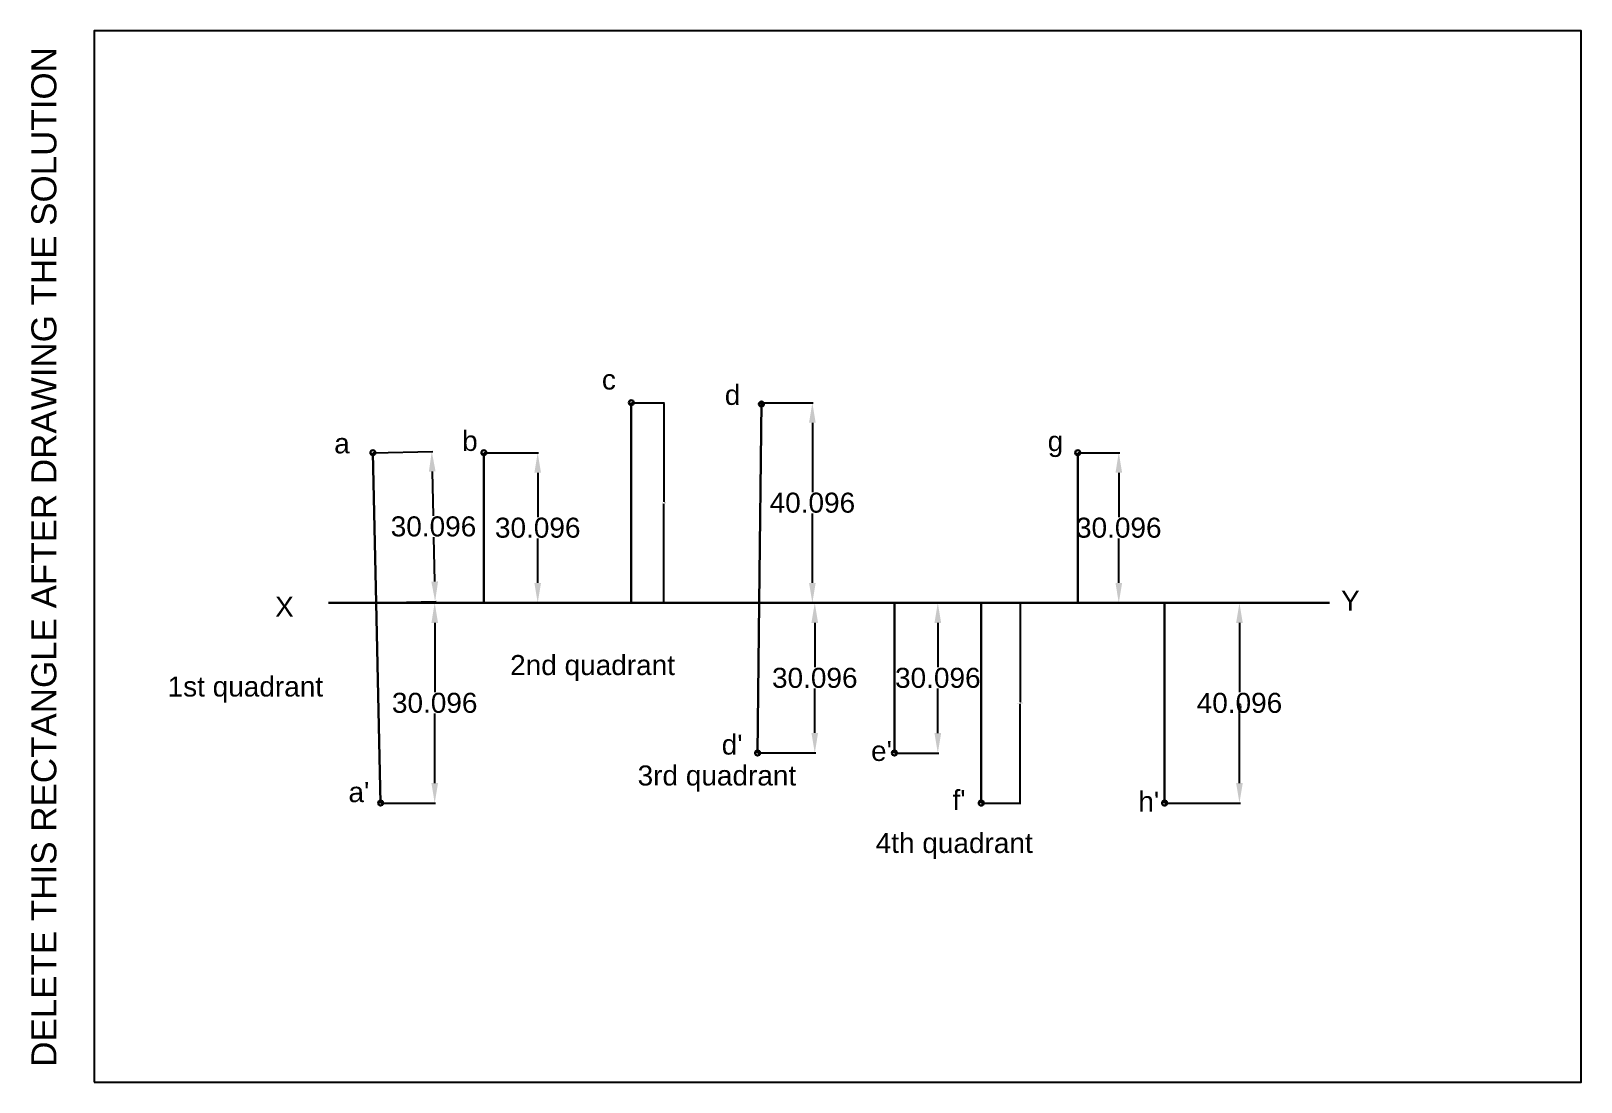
# Model space of a CAD drawing. Header units: millimetres. Extents: x -13 to 297, y 0 to 210.
import ezdxf

# ---------------------------------------------------------------- set-up
doc = ezdxf.new("R2010")
doc.units = ezdxf.units.MM
doc.header["$PDMODE"] = 33
doc.layers.add('Comments', color=10, linetype='Continuous', lineweight=13, plot=False)
doc.layers.add('thick continuous', color=7, linetype='Continuous', lineweight=30)
doc.styles.get("Standard").update_dxf_attribs({"font": 'arial.ttf'})
doc.dimstyles.new('Annotative', dxfattribs={"dimscale": 0, "dimtxt": 0.18, "dimasz": 0.18, "dimexe": 0.18, "dimexo": 0.0625, "dimgap": 0.09, "dimtad": 0, "dimtih": 1, "dimtoh": 1, "dimdec": 4, "dimzin": 0, "dimdsep": 46, "dimtxsty": 'Standard', "dimcen": 0.09, "dimadec": 0, "dimazin": 0, "dimtfac": 1, "dimtdec": 4, "dimtofl": 0, "dimtmove": 0, "dimatfit": 3, "dimfxl": 1, "dimtolj": 1, "dimtzin": 0, "dimarcsym": 0})
doc.dimstyles.get("Standard").update_dxf_attribs({"dimtxt": 4, "dimasz": 4, "dimexe": 0.18, "dimexo": 0.0625, "dimgap": 0.09, "dimtad": 0, "dimtih": 1, "dimtoh": 1, "dimzin": 0, "dimdsep": 46, "dimtxsty": 'Standard', "dimcen": 0.09, "dimadec": 0, "dimazin": 0, "dimtfac": 1, "dimtofl": 0, "dimtmove": 0, "dimatfit": 3, "dimfxl": 1, "dimtolj": 1, "dimtzin": 0, "dimarcsym": 0})

# ---------------------------------------------------------------- blocks, each defined once
blk = doc.blocks.new('*D0')
at = {"layer": 'Defpoints', "color": 0, "transparency": 16777216}
for p in [(55.64, 125.73), (68.09, 96), (56.31, 95.73)]:
    blk.add_point(p, dxfattribs=at)
at = {"layer": 'thick continuous', "color": 0, "lineweight": -2, "transparency": 16777216}
for p, q in [((55.71, 125.73), (67.6, 125.99)), ((67.51, 121.99), (67.71, 113.13)), ((68, 99.99), (67.8, 108.86)), ((56.37, 95.74), (68.27, 96))]:
    blk.add_line(p, q, dxfattribs=at)
at = {"layer": 'thick continuous', "color": 0, "transparency": 16777216}
for points in [[(68.18, 122), (66.84, 121.97), (67.42, 125.99)], [(68.67, 100.01), (67.33, 99.98), (68.09, 96)]]:
    blk.add_solid(points, dxfattribs=at)
at = {"layer": 'thick continuous', "color": 0, "transparency": 16777216, "insert": (67.76, 110.99), "char_height": 4, "attachment_point": 5}
blk.add_mtext('\\A1;30.096', dxfattribs=at)
blk = doc.blocks.new('*D2')
at = {"layer": 'Defpoints', "color": 0, "transparency": 16777216}
for p in [(56.31, 95.73), (57.2, 55.74), (68, 55.74)]:
    blk.add_point(p, dxfattribs=at)
at = {"layer": 'thick continuous', "color": 0, "lineweight": -2, "transparency": 16777216}
for p, q in [((56.37, 95.73), (68.18, 95.73)), ((68, 91.73), (68, 77.87)), ((68, 59.74), (68, 73.6)), ((57.27, 55.74), (68.18, 55.74))]:
    blk.add_line(p, q, dxfattribs=at)
at = {"layer": 'thick continuous', "color": 0, "transparency": 16777216}
for points in [[(67.34, 91.73), (68.67, 91.73), (68, 95.73)], [(67.34, 59.74), (68.67, 59.74), (68, 55.74)]]:
    blk.add_solid(points, dxfattribs=at)
at = {"layer": 'thick continuous', "color": 0, "transparency": 16777216, "insert": (68, 75.74), "char_height": 4, "attachment_point": 5}
blk.add_mtext('\\A1;30.096', dxfattribs=at)
blk = doc.blocks.new('*D3')
at = {"layer": 'Defpoints', "color": 0, "transparency": 16777216}
for p in [(77.82, 125.73), (77.82, 95.73), (88.58, 95.73)]:
    blk.add_point(p, dxfattribs=at)
at = {"layer": 'thick continuous', "color": 0, "lineweight": -2, "transparency": 16777216}
for p, q in [((77.88, 125.73), (88.76, 125.73)), ((88.58, 121.73), (88.58, 112.87)), ((88.58, 99.73), (88.58, 108.6)), ((77.88, 95.73), (88.76, 95.73))]:
    blk.add_line(p, q, dxfattribs=at)
at = {"layer": 'thick continuous', "color": 0, "transparency": 16777216}
for points in [[(87.91, 121.73), (89.24, 121.73), (88.58, 125.73)], [(87.91, 99.73), (89.24, 99.73), (88.58, 95.73)]]:
    blk.add_solid(points, dxfattribs=at)
at = {"layer": 'thick continuous', "color": 0, "transparency": 16777216, "insert": (88.58, 110.73), "char_height": 4, "attachment_point": 5}
blk.add_mtext('\\A1;30.096', dxfattribs=at)
blk = doc.blocks.new('*D5')
at = {"layer": 'Defpoints', "color": 0, "transparency": 16777216}
for p in [(133.28, 135.73), (133.28, 95.73), (143.45, 95.73)]:
    blk.add_point(p, dxfattribs=at)
at = {"layer": 'thick continuous', "color": 0, "lineweight": -2, "transparency": 16777216}
for p, q in [((133.35, 135.73), (143.63, 135.73)), ((143.45, 131.73), (143.45, 117.86)), ((143.45, 99.73), (143.45, 113.6)), ((133.35, 95.73), (143.63, 95.73))]:
    blk.add_line(p, q, dxfattribs=at)
at = {"layer": 'thick continuous', "color": 0, "transparency": 16777216}
for points in [[(142.78, 131.73), (144.11, 131.73), (143.45, 135.73)], [(142.78, 99.73), (144.11, 99.73), (143.45, 95.73)]]:
    blk.add_solid(points, dxfattribs=at)
at = {"layer": 'thick continuous', "color": 0, "transparency": 16777216, "insert": (143.45, 115.73), "char_height": 4, "attachment_point": 5}
blk.add_mtext('\\A1;40.096', dxfattribs=at)
blk = doc.blocks.new('*D6')
at = {"layer": 'Defpoints', "color": 0, "transparency": 16777216}
for p in [(133.28, 95.73), (132.51, 65.74), (143.93, 65.74)]:
    blk.add_point(p, dxfattribs=at)
at = {"layer": 'thick continuous', "color": 0, "lineweight": -2, "transparency": 16777216}
for p, q in [((133.35, 95.73), (144.11, 95.73)), ((143.93, 91.73), (143.93, 82.87)), ((143.93, 69.74), (143.93, 78.6)), ((132.57, 65.74), (144.11, 65.74))]:
    blk.add_line(p, q, dxfattribs=at)
at = {"layer": 'thick continuous', "color": 0, "transparency": 16777216}
for points in [[(143.26, 91.73), (144.59, 91.73), (143.93, 95.73)], [(143.26, 69.74), (144.59, 69.74), (143.93, 65.74)]]:
    blk.add_solid(points, dxfattribs=at)
at = {"layer": 'thick continuous', "color": 0, "transparency": 16777216, "insert": (143.93, 80.73), "char_height": 4, "attachment_point": 5}
blk.add_mtext('\\A1;30.096', dxfattribs=at)
blk = doc.blocks.new('*D7')
at = {"layer": 'Defpoints', "color": 0, "transparency": 16777216}
for p in [(159.83, 95.73), (159.83, 65.73), (168.51, 65.73)]:
    blk.add_point(p, dxfattribs=at)
at = {"layer": 'thick continuous', "color": 0, "lineweight": -2, "transparency": 16777216}
for p, q in [((159.9, 95.73), (168.69, 95.73)), ((168.51, 91.73), (168.51, 82.87)), ((168.51, 69.73), (168.51, 78.6)), ((159.9, 65.73), (168.69, 65.73))]:
    blk.add_line(p, q, dxfattribs=at)
at = {"layer": 'thick continuous', "color": 0, "transparency": 16777216}
for points in [[(167.84, 91.73), (169.18, 91.73), (168.51, 95.73)], [(167.84, 69.73), (169.18, 69.73), (168.51, 65.73)]]:
    blk.add_solid(points, dxfattribs=at)
at = {"layer": 'thick continuous', "color": 0, "transparency": 16777216, "insert": (168.51, 80.73), "char_height": 4, "attachment_point": 5}
blk.add_mtext('\\A1;30.096', dxfattribs=at)
blk = doc.blocks.new('*D9')
at = {"layer": 'Defpoints', "color": 0, "transparency": 16777216}
for p in [(196.47, 125.73), (196.47, 95.73), (204.66, 95.73)]:
    blk.add_point(p, dxfattribs=at)
at = {"layer": 'thick continuous', "color": 0, "lineweight": -2, "transparency": 16777216}
for p, q in [((196.53, 125.73), (204.84, 125.73)), ((204.66, 121.73), (204.66, 112.87)), ((204.66, 99.73), (204.66, 108.6)), ((196.53, 95.73), (204.84, 95.73))]:
    blk.add_line(p, q, dxfattribs=at)
at = {"layer": 'thick continuous', "color": 0, "transparency": 16777216}
for points in [[(204, 121.73), (205.33, 121.73), (204.66, 125.73)], [(204, 99.73), (205.33, 99.73), (204.66, 95.73)]]:
    blk.add_solid(points, dxfattribs=at)
at = {"layer": 'thick continuous', "color": 0, "transparency": 16777216, "insert": (204.66, 110.73), "char_height": 4, "attachment_point": 5}
blk.add_mtext('\\A1;30.096', dxfattribs=at)
blk = doc.blocks.new('*D10')
at = {"layer": 'Defpoints', "color": 0, "transparency": 16777216}
for p in [(213.82, 95.73), (213.82, 55.73), (228.77, 55.73)]:
    blk.add_point(p, dxfattribs=at)
at = {"layer": 'thick continuous', "color": 0, "lineweight": -2, "transparency": 16777216}
for p, q in [((213.88, 95.73), (228.95, 95.73)), ((228.77, 91.73), (228.77, 77.87)), ((228.77, 59.73), (228.77, 73.6)), ((213.88, 55.73), (228.95, 55.73))]:
    blk.add_line(p, q, dxfattribs=at)
at = {"layer": 'thick continuous', "color": 0, "transparency": 16777216}
for points in [[(228.1, 91.73), (229.43, 91.73), (228.77, 95.73)], [(228.1, 59.73), (229.43, 59.73), (228.77, 55.73)]]:
    blk.add_solid(points, dxfattribs=at)
at = {"layer": 'thick continuous', "color": 0, "transparency": 16777216, "insert": (228.77, 75.73), "char_height": 4, "attachment_point": 5}
blk.add_mtext('\\A1;40.096', dxfattribs=at)
blk = doc.blocks.new('*D11')
at = {"layer": 'Defpoints', "color": 0, "transparency": 16777216}
for p in [(228.77, 75.73), (228.77, 75.73), (228.77, 73.6)]:
    blk.add_point(p, dxfattribs=at)
at = {"layer": 'thick continuous', "color": 0, "lineweight": -2, "transparency": 16777216}
for p, q in [((228.7, 75.73), (228.59, 75.73)), ((228.77, 75.55), (228.77, 74.85)), ((228.77, 73.78), (228.77, 74.49)), ((228.7, 73.6), (228.59, 73.6))]:
    blk.add_line(p, q, dxfattribs=at)
at = {"layer": 'thick continuous', "color": 0, "transparency": 16777216}
for points in [[(228.74, 75.55), (228.8, 75.55), (228.77, 75.73)], [(228.74, 73.78), (228.8, 73.78), (228.77, 73.6)]]:
    blk.add_solid(points, dxfattribs=at)
at = {"layer": 'thick continuous', "color": 0, "transparency": 16777216, "insert": (228.77, 74.67), "char_height": 0.18, "attachment_point": 5}
blk.add_mtext('\\A1;2.1323', dxfattribs=at)
blk = doc.blocks.new('*D15')
at = {"layer": 'Defpoints', "color": 0, "transparency": 16777216}
for p in [(228.77, 75.73), (228.77, 75.73), (229.14, 74.58)]:
    blk.add_point(p, dxfattribs=at)
at = {"layer": 'thick continuous', "color": 0, "lineweight": -2, "transparency": 16777216}
for p, q in [((228.71, 75.71), (228.59, 75.68)), ((228.82, 75.56), (228.89, 75.33)), ((229.08, 74.56), (228.97, 74.52)), ((229.08, 74.75), (229.01, 74.97))]:
    blk.add_line(p, q, dxfattribs=at)
at = {"layer": 'thick continuous', "color": 0, "transparency": 16777216}
for points in [[(228.85, 75.57), (228.79, 75.55), (228.77, 75.73)], [(229.11, 74.76), (229.06, 74.74), (229.14, 74.58)]]:
    blk.add_solid(points, dxfattribs=at)
at = {"layer": 'thick continuous', "color": 0, "transparency": 16777216, "insert": (228.95, 75.15), "char_height": 0.18, "attachment_point": 5}
blk.add_mtext('\\A1;1.2174', dxfattribs=at)
blk = doc.blocks.new('*D18')
at = {"layer": 'Defpoints', "color": 0, "transparency": 16777216}
for p in [(107.28, 135.73), (107.28, 95.73), (113.75, 95.73)]:
    blk.add_point(p, dxfattribs=at)
at = {"layer": 'thick continuous', "color": 0, "lineweight": -2, "transparency": 16777216}
for p, q in [((107.34, 135.73), (113.93, 135.73)), ((113.75, 135.55), (113.75, 115.92)), ((113.75, 95.91), (113.75, 115.55)), ((107.34, 95.73), (113.93, 95.73))]:
    blk.add_line(p, q, dxfattribs=at)
at = {"layer": 'thick continuous', "color": 0, "transparency": 16777216}
for points in [[(113.72, 135.55), (113.78, 135.55), (113.75, 135.73)], [(113.72, 95.91), (113.78, 95.91), (113.75, 95.73)]]:
    blk.add_solid(points, dxfattribs=at)
at = {"layer": 'thick continuous', "color": 0, "transparency": 16777216, "insert": (113.75, 115.73), "char_height": 0.18, "attachment_point": 5}
blk.add_mtext('\\A1;40.096', dxfattribs=at)
blk = doc.blocks.new('*D19')
at = {"layer": 'Defpoints', "color": 0, "transparency": 16777216}
for p in [(177.19, 95.73), (177.19, 55.73), (184.94, 55.73)]:
    blk.add_point(p, dxfattribs=at)
at = {"layer": 'thick continuous', "color": 0, "lineweight": -2, "transparency": 16777216}
for p, q in [((177.25, 95.73), (185.12, 95.73)), ((184.94, 95.55), (184.94, 75.92)), ((184.94, 55.91), (184.94, 75.55)), ((177.25, 55.73), (185.12, 55.73))]:
    blk.add_line(p, q, dxfattribs=at)
at = {"layer": 'thick continuous', "color": 0, "transparency": 16777216}
for points in [[(184.91, 95.55), (184.97, 95.55), (184.94, 95.73)], [(184.91, 55.91), (184.97, 55.91), (184.94, 55.73)]]:
    blk.add_solid(points, dxfattribs=at)
at = {"layer": 'thick continuous', "color": 0, "transparency": 16777216, "insert": (184.94, 75.73), "char_height": 0.18, "attachment_point": 5}
blk.add_mtext('\\A1;40.0000', dxfattribs=at)

msp = doc.modelspace()

# ---------------------------------------------------------------- linework, layer by layer
msp.add_lwpolyline([(0, 0), (297, 0), (297, 210), (0, 210)], close=True)
at = {"layer": 'thick continuous'}
for p, q in [((107.28168, 95.73365), (107.28168, 135.73365)), ((132.84078, 95.73365), (133.28446, 135.73119)), ((56.31201, 95.73365), (55.64405, 125.72622)), ((77.82215, 95.73365), (77.82215, 125.73365)), ((196.46899, 95.73365), (196.46899, 125.73365)), ((46.76117, 95.73365), (246.76117, 95.73365)), ((56.31201, 95.73365), (57.20262, 55.74357)), ((132.84078, 95.73365), (132.50802, 65.7355)), ((159.83457, 95.73365), (159.83457, 65.73365)), ((177.18771, 95.73365), (177.18771, 55.73365)), ((213.82214, 95.73365), (213.82214, 55.73365)), ((193.15403, 0), (193.15403, 0)), ((193.15403, 0), (193.15403, 0))]:
    msp.add_line(p, q, dxfattribs=at)
for p in [(107.28168, 135.73365), (133.28128, 135.44525), (55.64405, 125.72622), (77.82215, 125.73365), (196.46899, 125.73365), (132.50802, 65.7355), (159.83457, 65.7355), (57.20262, 55.74357), (177.18771, 55.73365), (213.82214, 55.73365)]:
    msp.add_point(p, dxfattribs=at)

# ---------------------------------------------------------------- texts
at = {"layer": 'Comments'}
msp.add_text('DELETE THIS RECTANGLE AFTER DRAWING THE SOLUTION', height=5, rotation=90, dxfattribs=at).set_placement((-7.57094, 3.0469))
at = {"layer": 'thick continuous', "char_height": 4, "attachment_point": 1}
for s, width, insert in [('c', 5.8775033, (101.40418, 142.35458)), ('d', 8.2353254, (125.95127, 139.29025)), ('b', 9.5119977, (73.48187, 130.09726)), ('a', 7.2439531, (47.92334, 129.60622)), ('g', 12.5803833, (190.46245, 130.05051)), ('X', 8.5914823, (36.12262, 96.95575)), ('Y', 11.0461905, (249.06863, 98.18148)), ('2nd quadrant', 36.206957, (83.06893, 85.3113)), ('1st quadrant', 38.3548272, (14.64392, 81.02124)), ("d'", 7.1704295, (125.33759, 69.42354)), ("e'", 6.1367727, (155.17601, 68.15106)), ('3rd quadrant', 48.7873403, (108.53654, 63.24813)), ("a'", 11.0461905, (50.77581, 59.92412)), ("f'", 7.3641275, (171.43845, 58.3452)), ("h'", 6.4436106, (208.56593, 58.03877)), ('4th quadrant', 37.7411513, (156.09652, 49.76508))]:
    msp.add_mtext_dynamic_manual_height_columns(s, width=width, gutter_width=12.5, heights=[0], dxfattribs=dict(at, insert=insert))

# ---------------------------------------------------------------- dimensions: what is measured, and where the dimension line sits
at = {"layer": 'thick continuous'}
for base, p1, p2, text, dimstyle, picture, middle in [((113.75279, 95.73365), (107.28168, 135.73365), (107.28168, 95.73365), '40.096', 'Annotative', '*D18', (113.75279, 115.73365)), ((143.44548, 95.73365), (133.28446, 135.73119), (133.28446, 95.73365), '40.096', 'Standard', '*D5', (143.44548, 115.73242)), ((88.57721, 95.73365), (77.82215, 125.73365), (77.82215, 95.73365), '30.096', 'Standard', '*D3', (88.57721, 110.73365)), ((204.66353, 95.73365), (196.46899, 125.73365), (196.46899, 95.73365), '30.096', 'Standard', '*D9', (204.66353, 110.73365)), ((68.0023, 55.74357), (56.31201, 95.73365), (57.20262, 55.74357), '30.096', 'Standard', '*D2', (68.0023, 75.73861)), ((143.92751, 65.7355), (133.28446, 95.73365), (132.50802, 65.7355), '30.096', 'Standard', '*D6', (143.92751, 80.73458)), ((168.51114, 65.73365), (159.83457, 95.73365), (159.83457, 65.73365), '30.096', 'Standard', '*D7', (168.51114, 80.73365)), ((228.76513, 55.73365), (213.82214, 95.73365), (213.82214, 55.73365), '40.096', 'Standard', '*D10', (228.76513, 75.73365))]:
    dim = msp.add_linear_dim(base=base, p1=p1, p2=p2, angle=90, text=text, dimstyle=dimstyle, dxfattribs=at)
    dim.commit()
    dim.dimension.update_dxf_attribs({"geometry": picture, "text_midpoint": middle})
dim = msp.add_aligned_dim(p1=(55.64405, 125.72622), p2=(56.31201, 95.73365), distance=11.78057, text='30.096', dimstyle='Standard', dxfattribs=at)
dim.commit()
dim.dimension.update_dxf_attribs({"geometry": '*D0', "text_midpoint": (67.75568, 110.99223)})
for base, p1, p2, picture, middle in [((184.94434, 55.73365), (177.18771, 95.73365), (177.18771, 55.73365), '*D19', (184.94434, 75.73365)), ((228.76513, 75.73365), (228.76513, 73.60136), (228.76513, 75.73365), '*D11', (228.76513, 74.66751))]:
    dim = msp.add_linear_dim(base=base, p1=p1, p2=p2, angle=90, dimstyle='Annotative', dxfattribs=at)
    dim.commit()
    dim.dimension.update_dxf_attribs({"geometry": picture, "text_midpoint": middle})
dim = msp.add_aligned_dim(p1=(229.14029, 74.57554), p2=(228.76513, 75.73365), distance=0, dimstyle='Annotative', dxfattribs=at)
dim.commit()
dim.dimension.update_dxf_attribs({"geometry": '*D15', "text_midpoint": (228.95271, 75.1546)})

doc.saveas('drawing.dxf')
